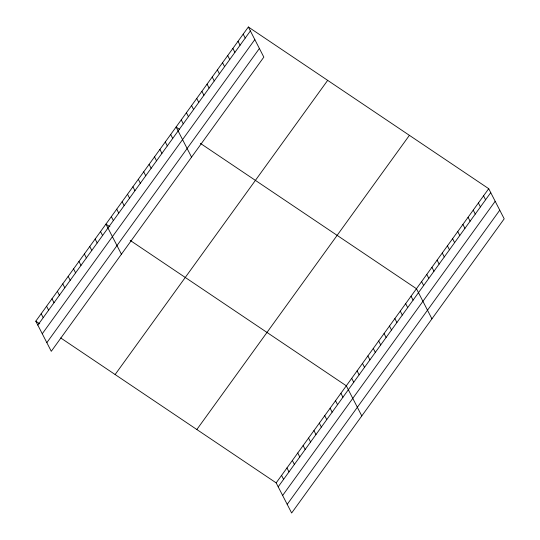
<?xml version="1.0" encoding="UTF-8"?>
<svg xmlns="http://www.w3.org/2000/svg" width="540" height="540" viewBox="0 0 540 540"><rect width="100%" height="100%" fill="white"/><g stroke="black" fill="none" stroke-linecap="round" stroke-linejoin="round"><path stroke-width="0.81" d="M248.353 27L263.831 57.119L51.28 351.304L35.802 321.179L248.353 27L488.72 188.696L504.198 218.822L291.647 513L276.17 482.882L60.71 337.939M37.827 325.121L250.378 30.942M42.269 333.761L254.819 39.582M46.838 342.664L259.396 48.485M115.121 374.544L327.672 80.359M196.844 429.516L409.401 135.338M276.17 482.882L488.72 188.696M278.195 486.824L490.745 192.638M282.636 495.464L495.187 201.278M287.206 504.36L499.763 210.181M179.361 129.229L176.087 127.022L191.565 157.14M200.34 143.336L416.455 288.718L431.933 318.843M109.877 226.746L105.941 224.1L121.426 254.225M130.201 240.415L346.309 385.796L361.787 415.921M35.802 321.179L39.73 323.825M483.557 195.845L485.582 199.787M478.393 202.986L480.425 206.928M473.236 210.134L475.261 214.076M468.072 217.276L470.097 221.218M462.908 224.417L464.933 228.359M457.745 231.566L459.776 235.507M452.588 238.707L454.613 242.649M447.424 245.855L449.449 249.797M442.26 252.997L444.285 256.939M437.103 260.145L439.128 264.087M431.939 267.287L433.964 271.228M426.776 274.428L428.8 278.37M421.612 281.576L423.637 285.518M411.055 296.19L413.08 300.132M405.662 303.656L407.687 307.598M400.268 311.121L402.293 315.063M394.868 318.593L396.893 322.535M243.189 34.142L245.214 38.084M389.475 326.059L391.5 330.001M238.025 41.29L240.057 45.232M384.082 333.524L386.107 337.466M232.868 48.431L234.893 52.373M378.682 340.99L380.707 344.939M227.704 55.58L229.73 59.522M373.288 348.462L375.314 352.404M222.541 62.721L224.566 66.663M367.889 355.928L369.92 359.87M217.384 69.869L219.409 73.811M362.495 363.393L364.52 367.342M212.22 77.011L214.245 80.953M357.102 370.865L359.127 374.807M207.056 84.152L209.081 88.094M351.702 378.331L353.734 382.273M201.893 91.3L203.918 95.243M196.736 98.442L198.761 102.384M340.916 393.269L342.941 397.211M191.572 105.59L193.597 109.532M335.516 400.734L337.547 404.676M186.408 112.732L188.433 116.674M330.122 408.2L332.147 412.142M181.244 119.88L183.276 123.822M324.729 415.672L326.754 419.614M319.329 423.137L321.361 427.079M170.687 134.487L172.712 138.429M313.936 430.603L315.961 434.545M165.294 141.959L167.319 145.901M308.543 438.075L310.568 442.017M159.901 149.425L161.926 153.367M303.143 445.541L305.174 449.483M154.501 156.89L156.526 160.832M297.749 453.006L299.774 456.948M149.108 164.363L151.133 168.305M292.356 460.478L294.381 464.42M143.714 171.828L145.739 175.77M286.956 467.944L288.988 471.886M138.314 179.294L140.339 183.236M281.563 475.409L283.588 479.351M132.921 186.766L134.946 190.708M127.528 194.231L129.553 198.173M122.128 201.697L124.153 205.639M116.735 209.169L118.76 213.111M111.341 216.635L113.366 220.577M100.548 231.572L102.573 235.514M95.148 239.038L97.18 242.98M89.755 246.503L91.78 250.445M84.362 253.969L86.387 257.918M78.962 261.441L80.993 265.383M73.568 268.906L75.593 272.849M68.175 276.372L70.2 280.314M62.775 283.844L64.807 287.786M57.382 291.31L59.407 295.252M51.989 298.775L54.014 302.717M46.589 306.248L48.62 310.19M41.195 313.713L43.22 317.655"/></g></svg>
